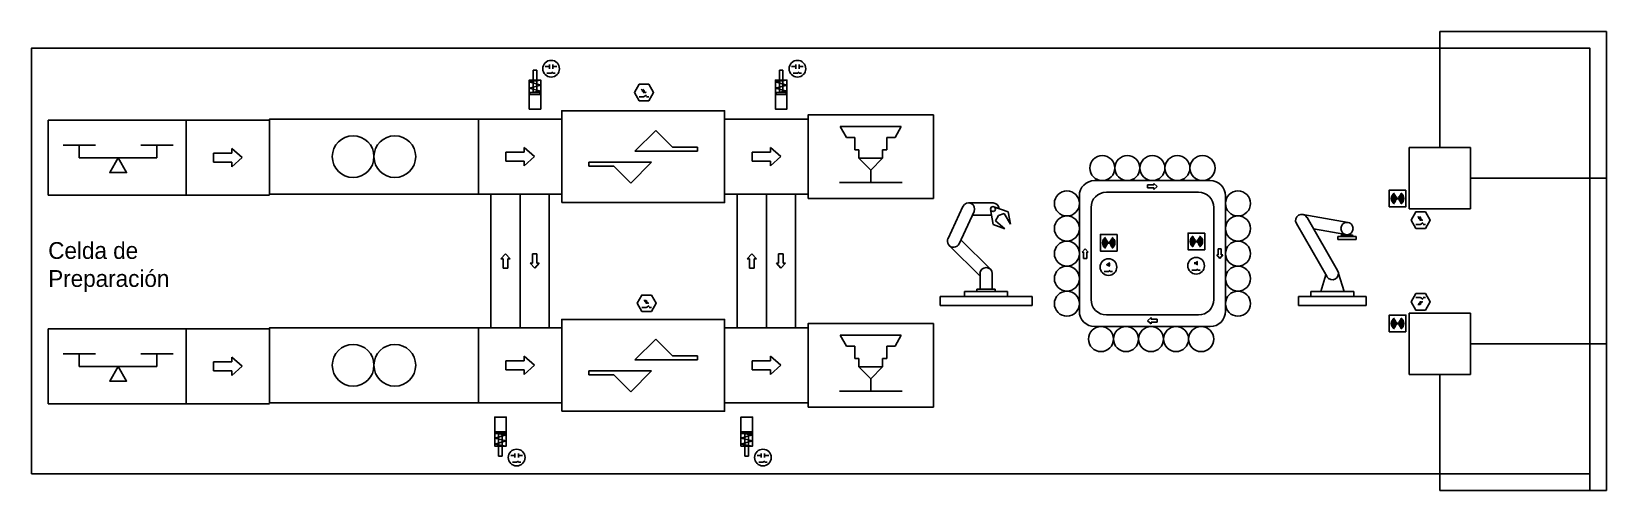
# Model space of a CAD drawing. Header units: millimetres. Extents: x 8724 to 27589, y -38 to 5462.
import ezdxf

# ---------------------------------------------------------------- set-up
doc = ezdxf.new("R2010")
doc.units = ezdxf.units.MM
doc.header["$LTSCALE"] = 0.4
for name, color, linetype in [('01 Contornos vistos 0.35', 150, 'Continuous'), ('Almacenaje', 80, 'Continuous'), ('Celdas', 200, 'Continuous'), ('Maquina', 82, 'Continuous'), ('Robots', 80, 'Continuous'), ('Sensores', 211, 'Continuous'), ('Texto2', 7, 'Continuous'), ('TrayectAGV', 140, 'Continuous')]:
    doc.layers.add(name, color=color, linetype=linetype)

msp = doc.modelspace()

# ---------------------------------------------------------------- linework, layer by layer
at = {"layer": '01 Contornos vistos 0.35', "color": 6}
for p, q in [((14878, 5041), (14928, 5041)), ((14898, 4962), (14948, 4962)), ((14928, 5016), (14928, 5066)), ((14948, 4962), (14970, 4974)), ((14968, 5016), (14968, 5066)), ((15018, 5041), (14968, 5041)), ((14970, 4962), (14998, 4962)), ((17828, 5041), (17878, 5041)), ((17848, 4962), (17898, 4962)), ((17878, 5016), (17878, 5066)), ((17898, 4962), (17920, 4974)), ((17918, 5016), (17918, 5066)), ((17968, 5041), (17918, 5041)), ((17920, 4962), (17948, 4962)), ((16034, 4756), (16048, 4751)), ((16054, 4756), (16068, 4751)), ((25336, 3226), (25350, 3221)), ((25356, 3226), (25370, 3221)), ((21574, 2585), (21624, 2585)), ((21624, 2585), (21645, 2597)), ((21645, 2585), (21674, 2585)), ((22624, 2601), (22674, 2601)), ((22674, 2601), (22696, 2614)), ((22696, 2601), (22724, 2601)), ((16065, 2232), (16079, 2226)), ((16085, 2232), (16099, 2226)), ((25336, 2197), (25350, 2202)), ((25356, 2197), (25370, 2202)), ((14465, 382), (14515, 382)), ((14515, 357), (14515, 407)), ((14555, 357), (14555, 407)), ((14605, 382), (14555, 382)), ((17415, 382), (17465, 382)), ((17465, 357), (17465, 407)), ((17505, 357), (17505, 407)), ((17555, 382), (17505, 382)), ((14485, 303), (14535, 303)), ((14535, 303), (14557, 315)), ((14557, 303), (14585, 303)), ((17435, 303), (17485, 303)), ((17485, 303), (17507, 315)), ((17507, 303), (17535, 303))]:
    msp.add_line(p, q, dxfattribs=at)
at = {"layer": '01 Contornos vistos 0.35', "color": 2}
for p, q in [((16201, 4277), (15951, 4027)), ((16201, 4277), (16403, 4075)), ((18484, 4193), (18409, 4323)), ((18409, 4323), (19142, 4323)), ((18584, 4193), (18484, 4193)), ((18584, 4043), (18584, 4193)), ((18967, 4043), (18967, 4193)), ((18967, 4193), (19067, 4193)), ((19067, 4193), (19142, 4323)), ((15951, 4027), (16451, 4027)), ((16701, 4077), (16403, 4075)), ((16451, 4027), (16701, 4027)), ((16701, 4027), (16701, 4077)), ((18634, 4043), (18584, 4043)), ((18634, 3943), (18634, 4043)), ((18917, 3943), (18917, 4043)), ((18917, 4043), (18967, 4043)), ((15651, 3896), (15401, 3896)), ((15401, 3896), (15401, 3846)), ((15401, 3846), (15698, 3849)), ((16151, 3896), (15651, 3896)), ((15901, 3646), (15698, 3849)), ((15901, 3646), (16151, 3896)), ((18776, 3801), (18634, 3943)), ((18634, 3943), (18917, 3943)), ((18776, 3801), (18917, 3943)), ((18776, 3651), (18776, 3801)), ((18401, 3651), (19151, 3651)), ((16201, 1777), (15951, 1527)), ((16201, 1777), (16403, 1575)), ((18484, 1693), (18409, 1823)), ((18409, 1823), (19142, 1823)), ((19067, 1693), (19142, 1823)), ((15951, 1527), (16451, 1527)), ((16701, 1577), (16403, 1575)), ((16451, 1527), (16701, 1527)), ((16701, 1527), (16701, 1577)), ((18584, 1693), (18484, 1693)), ((18584, 1543), (18584, 1693)), ((18634, 1543), (18584, 1543)), ((18634, 1443), (18634, 1543)), ((18917, 1443), (18917, 1543)), ((18917, 1543), (18967, 1543)), ((18967, 1543), (18967, 1693)), ((18967, 1693), (19067, 1693)), ((15651, 1396), (15401, 1396)), ((15401, 1396), (15401, 1346)), ((15401, 1346), (15698, 1349)), ((16151, 1396), (15651, 1396)), ((15901, 1146), (15698, 1349)), ((15901, 1146), (16151, 1396)), ((18776, 1301), (18634, 1443)), ((18634, 1443), (18917, 1443)), ((18776, 1301), (18917, 1443)), ((18401, 1151), (19151, 1151)), ((18776, 1151), (18776, 1301))]:
    msp.add_line(p, q, dxfattribs=at)
at = {"layer": '01 Contornos vistos 0.35'}
for p, q in [((27389, -38), (27389, 162)), ((27589, -38), (27389, -38))]:
    msp.add_line(p, q, dxfattribs=at)
at = {"layer": '01 Contornos vistos 0.35', "color": 212}
msp.add_lwpolyline([(27389, 162), (8724, 162), (8724, 5262), (27389, 5262)], close=True, dxfattribs=at)
at = {"layer": '01 Contornos vistos 0.35', "color": 2}
for points in [[(11576, 3512), (14076, 3512), (14076, 4412), (11576, 4412)], [(15076, 3412), (17026, 3412), (17026, 4512), (15076, 4512)], [(18026, 3462), (19526, 3462), (19526, 4462), (18026, 4462)], [(11576, 1012), (14076, 1012), (14076, 1912), (11576, 1912)], [(15076, 912), (17026, 912), (17026, 2012), (15076, 2012)], [(18026, 962), (19526, 962), (19526, 1962), (18026, 1962)]]:
    msp.add_lwpolyline(points, close=True, dxfattribs=at)
at = {"layer": '01 Contornos vistos 0.35', "color": 6}
for points in [[(25187, 3561), (24987, 3561), (24987, 3361), (25187, 3361)], [(21727, 3030), (21527, 3030), (21527, 2830), (21727, 2830)], [(22777, 3046), (22577, 3046), (22577, 2846), (22777, 2846)], [(25187, 1863), (24987, 1863), (24987, 2063), (25187, 2063)]]:
    msp.add_lwpolyline(points, close=True, dxfattribs=at)
for centre, radius in [((14948, 5016), 100), ((17898, 5016), 100), ((25087, 3461), 5), ((21627, 2930), 5), ((22677, 2946), 5), ((21624, 2639), 100), ((22674, 2655), 100), ((25087, 1963), 5), ((14535, 357), 100), ((17485, 357), 100)]:
    msp.add_circle(centre, radius, dxfattribs=at)
at = {"layer": '01 Contornos vistos 0.35', "color": 2}
for centre in [(12576, 3962), (13076, 3962), (12576, 1462), (13076, 1462)]:
    msp.add_circle(centre, 250, dxfattribs=at)
at = {"layer": '01 Contornos vistos 0.35', "color": 85, "true_color": 0x58ba48}
for centre in [(21550, 3825), (21850, 3825), (22150, 3825), (22450, 3825), (22750, 3825), (21126, 3401), (23175, 3401), (21126, 3101), (23175, 3101), (21126, 2801), (23175, 2801), (21126, 2501), (23175, 2501), (21126, 2201), (23175, 2201), (21534, 1776), (21834, 1776), (22134, 1776), (22434, 1776), (22734, 1776)]:
    msp.add_circle(centre, 150, dxfattribs=at)
at = {"layer": '01 Contornos vistos 0.35', "color": 6}
for centre, radius, start, end in [((25087, 3461), 75, 120, 240), ((25087, 3461), 65, 120, 240), ((25087, 3461), 55, 120, 240), ((25087, 3461), 45, 120, 240), ((25087, 3461), 35, 120, 240), ((25087, 3461), 25, 120, 240), ((25087, 3461), 15, 120, 240), ((25087, 3461), 15, 300, 60), ((25087, 3461), 25, 300, 60), ((25087, 3461), 35, 300, 60), ((25087, 3461), 45, 300, 60), ((25087, 3461), 55, 300, 60), ((25087, 3461), 65, 300, 60), ((25087, 3461), 75, 300, 60), ((21627, 2930), 75, 120, 240), ((21627, 2930), 65, 120, 240), ((21627, 2930), 55, 120, 240), ((21627, 2930), 45, 120, 240), ((21627, 2930), 35, 120, 240), ((21627, 2930), 25, 120, 240), ((21627, 2930), 15, 120, 240), ((21627, 2930), 15, 300, 60), ((21627, 2930), 25, 300, 60), ((21627, 2930), 35, 300, 60), ((21627, 2930), 45, 300, 60), ((21627, 2930), 55, 300, 60), ((21627, 2930), 65, 300, 60), ((21627, 2930), 75, 300, 60), ((22677, 2946), 75, 120, 240), ((22677, 2946), 65, 120, 240), ((22677, 2946), 55, 120, 240), ((22677, 2946), 45, 120, 240), ((22677, 2946), 35, 120, 240), ((22677, 2946), 25, 120, 240), ((22677, 2946), 15, 120, 240), ((22677, 2946), 15, 300, 60), ((22677, 2946), 25, 300, 60), ((22677, 2946), 35, 300, 60), ((22677, 2946), 45, 300, 60), ((22677, 2946), 55, 300, 60), ((22677, 2946), 65, 300, 60), ((22677, 2946), 75, 300, 60), ((21588, 2669), 20.8, 330, 30), ((21588, 2669), 34.7, 330, 30), ((21588, 2669), 48.6, 330, 30), ((22639, 2686), 20.8, 330, 30), ((22639, 2686), 34.7, 330, 30), ((22639, 2686), 48.6, 330, 30), ((25087, 1963), 75, 120, 240), ((25087, 1963), 65, 120, 240), ((25087, 1963), 55, 120, 240), ((25087, 1963), 45, 120, 240), ((25087, 1963), 35, 120, 240), ((25087, 1963), 25, 120, 240), ((25087, 1963), 15, 120, 240), ((25087, 1963), 15, 300, 60), ((25087, 1963), 25, 300, 60), ((25087, 1963), 35, 300, 60), ((25087, 1963), 45, 300, 60), ((25087, 1963), 55, 300, 60), ((25087, 1963), 65, 300, 60), ((25087, 1963), 75, 300, 60)]:
    msp.add_arc(centre, radius, start, end, dxfattribs=at)
at = {"layer": 'Almacenaje'}
for p, q in [((8924, 4400), (8924, 3500)), ((10576, 4400), (8924, 4400)), ((10576, 3500), (10576, 4400)), ((25227, 4071), (25227, 3336)), ((25962, 4071), (25227, 4071)), ((25962, 3336), (25962, 4071)), ((8924, 3500), (10576, 3500)), ((25227, 3336), (25962, 3336)), ((25227, 1353), (25227, 2088)), ((25227, 2088), (25962, 2088)), ((25962, 2088), (25962, 1353)), ((8924, 1900), (8924, 1000)), ((10576, 1900), (8924, 1900)), ((10576, 1000), (10576, 1900)), ((25962, 1353), (25227, 1353)), ((8924, 1000), (10576, 1000))]:
    msp.add_line(p, q, dxfattribs=at)
at = {"layer": 'Maquina'}
for p, q in [((11576, 4400), (10576, 4400)), ((10576, 4400), (10576, 3500)), ((15076, 4412), (14076, 4412)), ((18026, 4412), (17026, 4412)), ((22842, 3675), (21459, 3675)), ((11576, 3500), (10576, 3500)), ((15076, 3512), (14076, 3512)), ((14226, 3512), (14226, 1912)), ((14576, 3512), (14576, 1912)), ((14926, 3512), (14926, 1912)), ((18026, 3512), (17026, 3512)), ((17176, 3512), (17176, 1912)), ((17526, 3512), (17526, 1912)), ((17876, 3512), (17876, 1912)), ((21276, 3492), (21276, 2110)), ((22702, 3535), (21599, 3535)), ((23025, 3492), (23025, 2110)), ((21416, 2250), (21416, 3352)), ((22885, 2250), (22885, 3352)), ((11576, 1900), (10576, 1900)), ((10576, 1900), (10576, 1000)), ((10576, 1900), (10576, 1000)), ((15076, 1912), (14076, 1912)), ((18026, 1912), (17026, 1912)), ((22842, 1926), (21459, 1926)), ((22702, 2066), (21599, 2066)), ((11576, 1000), (10576, 1000)), ((15076, 1012), (14076, 1012)), ((18026, 1012), (17026, 1012))]:
    msp.add_line(p, q, dxfattribs=at)
for centre, start, end in [((21459, 3492), 90, 180), ((22842, 3492), 0, 90), ((21599, 3352), 90, 180), ((22702, 3352), 0, 90), ((21459, 2110), 180, 270), ((21599, 2250), 180, 270), ((22702, 2250), 270, 0), ((22842, 2110), 270, 0)]:
    msp.add_arc(centre, 184, start, end, dxfattribs=at)
at = {"layer": 'Robots'}
for p, q in [((19947, 3407), (20241, 3407)), ((19881, 3365), (19702, 2981)), ((20014, 3303), (19835, 2919)), ((19994, 3260), (20224, 3260)), ((20212, 3329), (20244, 3148)), ((20251, 3361), (20424, 3299)), ((20270, 3192), (20307, 3256)), ((20376, 3281), (20307, 3256)), ((20449, 3154), (20376, 3281)), ((20424, 3299), (20449, 3154)), ((24494, 3172), (23951, 3269)), ((24002, 3233), (24369, 2597)), ((20244, 3148), (20382, 3098)), ((20382, 3098), (20270, 3192)), ((23875, 3160), (24242, 2523)), ((24468, 3028), (24081, 3097)), ((24481, 3026), (24429, 3026)), ((24481, 3026), (24532, 3026)), ((19717, 2898), (20085, 2530)), ((19835, 2919), (19835, 2919)), ((19857, 2966), (20210, 2613)), ((24407, 3004), (24371, 3004)), ((24371, 3004), (24371, 2968)), ((24371, 2968), (24591, 2968)), ((24407, 3004), (24554, 3004)), ((24591, 3004), (24554, 3004)), ((24591, 2968), (24591, 3004)), ((20085, 2560), (20085, 2376)), ((20210, 2613), (20210, 2613)), ((20210, 2613), (20210, 2613)), ((20210, 2613), (20210, 2613)), ((20232, 2560), (20232, 2376)), ((24228, 2547), (24167, 2347)), ((24357, 2613), (24357, 2613)), ((24357, 2613), (24357, 2613)), ((24357, 2613), (24357, 2613)), ((24379, 2560), (24447, 2347)), ((19901, 2288), (19607, 2288)), ((19607, 2288), (19607, 2178)), ((20048, 2347), (19901, 2347)), ((19901, 2347), (19901, 2288)), ((19901, 2288), (20415, 2288)), ((20048, 2376), (20268, 2376)), ((20048, 2376), (20048, 2347)), ((20048, 2347), (20268, 2347)), ((20268, 2347), (20268, 2376)), ((20415, 2347), (20268, 2347)), ((20415, 2288), (20415, 2347)), ((20709, 2288), (20415, 2288)), ((20709, 2178), (20709, 2288)), ((24048, 2288), (23901, 2288)), ((23901, 2288), (23901, 2178)), ((24195, 2347), (24048, 2347)), ((24048, 2347), (24048, 2288)), ((24048, 2288), (24562, 2288)), ((24195, 2347), (24415, 2347)), ((24562, 2347), (24415, 2347)), ((24562, 2288), (24562, 2347)), ((24709, 2288), (24562, 2288)), ((24709, 2288), (24709, 2178)), ((19607, 2178), (20709, 2178)), ((23901, 2178), (24709, 2178))]:
    msp.add_line(p, q, dxfattribs=at)
for centre, radius in [((20241, 3334), 29.4), ((24481, 3100), 73.5)]:
    msp.add_circle(centre, radius, dxfattribs=at)
for centre, radius, start, end in [((19947, 3334), 73.5, 335, 155), ((20241, 3334), 73.5, 3.5784, 90), ((23938, 3197), 73.5, 29.9651, 209.9651), ((24429, 3004), 22, 90, 180), ((24532, 3004), 22, 0, 90), ((19768, 2950), 73.5, 155, 335), ((20158, 2560), 73.5, 0, 180), ((24305, 2560), 73.5, 209.9651, 29.9651)]:
    msp.add_arc(centre, radius, start, end, dxfattribs=at)
at = {"layer": 'Sensores'}
for p, q in [((14732, 4999), (14732, 4729)), ((14775, 4999), (14732, 4999)), ((14775, 4999), (14775, 4729)), ((17682, 4999), (17682, 4729)), ((17725, 4999), (17682, 4999)), ((17725, 4999), (17725, 4729)), ((14823, 4879), (14685, 4857)), ((14685, 4857), (14823, 4819)), ((14823, 4819), (14685, 4784)), ((14685, 4784), (14823, 4746)), ((14823, 4746), (14693, 4729)), ((14814, 4729), (14693, 4729)), ((17773, 4879), (17635, 4857)), ((17635, 4857), (17773, 4819)), ((17773, 4819), (17635, 4784)), ((17635, 4784), (17773, 4746)), ((17773, 4746), (17643, 4729)), ((17764, 4729), (17643, 4729)), ((9103, 4101), (9490, 4101)), ((9296, 3946), (9296, 4101)), ((10420, 4101), (10033, 4101)), ((10226, 3946), (10226, 4101)), ((9761, 3946), (9296, 3946)), ((9761, 3946), (10226, 3946)), ((9103, 1601), (9490, 1601)), ((9296, 1446), (9296, 1601)), ((10420, 1601), (10033, 1601)), ((10226, 1446), (10226, 1601)), ((9761, 1446), (9296, 1446)), ((9761, 1446), (10226, 1446)), ((14272, 589), (14410, 628)), ((14410, 555), (14272, 589)), ((14402, 644), (14280, 644)), ((14410, 628), (14280, 644)), ((14319, 375), (14319, 644)), ((14363, 375), (14363, 644)), ((17222, 589), (17360, 628)), ((17360, 555), (17222, 589)), ((17352, 644), (17230, 644)), ((17360, 628), (17230, 644)), ((17269, 375), (17269, 644)), ((17313, 375), (17313, 644)), ((14272, 516), (14410, 555)), ((14410, 494), (14272, 516)), ((17222, 516), (17360, 555)), ((17360, 494), (17222, 516)), ((14363, 375), (14319, 375)), ((17313, 375), (17269, 375))]:
    msp.add_line(p, q, dxfattribs=at)
at = {"layer": 'Sensores', "color": 6}
for p, q in [((16027, 4772), (16048, 4751)), ((16034, 4756), (16055, 4735)), ((16047, 4772), (16068, 4751)), ((16054, 4756), (16075, 4735)), ((16004, 4678), (16055, 4678)), ((16055, 4678), (16092, 4700)), ((16092, 4678), (16118, 4678)), ((25329, 3243), (25350, 3221)), ((25336, 3226), (25357, 3205)), ((25349, 3243), (25370, 3221)), ((25356, 3226), (25377, 3205)), ((25307, 3149), (25358, 3149)), ((25358, 3149), (25394, 3170)), ((25394, 3149), (25420, 3149)), ((25307, 2275), (25358, 2275)), ((25358, 2275), (25394, 2253)), ((25394, 2275), (25420, 2275)), ((16035, 2154), (16086, 2154)), ((16058, 2248), (16079, 2226)), ((16065, 2232), (16086, 2210)), ((16078, 2248), (16099, 2226)), ((16085, 2232), (16106, 2210)), ((16086, 2154), (16123, 2175)), ((16123, 2154), (16149, 2154)), ((25329, 2181), (25350, 2202)), ((25336, 2197), (25357, 2218)), ((25349, 2181), (25370, 2202)), ((25356, 2197), (25377, 2218))]:
    msp.add_line(p, q, dxfattribs=at)
at = {"layer": 'Sensores'}
for points in [[(14823, 4879), (14823, 4531), (14685, 4531), (14685, 4879)], [(14685, 4879), (14685, 4879), (14823, 4879), (14823, 4879)], [(14814, 4729), (14814, 4707), (14693, 4707), (14693, 4729)], [(17773, 4879), (17773, 4531), (17635, 4531), (17635, 4879)], [(17635, 4879), (17635, 4879), (17773, 4879), (17773, 4879)], [(17764, 4729), (17764, 4707), (17643, 4707), (17643, 4729)], [(9761, 3946), (9661, 3772), (9862, 3772)], [(9761, 1446), (9661, 1272), (9862, 1272)], [(14410, 494), (14410, 842), (14272, 842), (14272, 494)], [(17360, 494), (17360, 842), (17222, 842), (17222, 494)], [(14402, 644), (14402, 666), (14280, 666), (14280, 644)], [(17352, 644), (17352, 666), (17230, 666), (17230, 644)], [(14272, 494), (14272, 494), (14410, 494), (14410, 494)], [(17222, 494), (17222, 494), (17360, 494), (17360, 494)]]:
    msp.add_lwpolyline(points, close=True, dxfattribs=at)
at = {"layer": 'Sensores', "color": 6}
for points in [[(16003, 4630), (16118, 4630), (16176, 4729), (16118, 4829), (16003, 4829), (15946, 4729)], [(16058, 4738), (16052, 4732), (16061, 4729)], [(16078, 4738), (16072, 4732), (16081, 4729)], [(25305, 3100), (25420, 3100), (25478, 3200), (25420, 3299), (25305, 3299), (25248, 3200)], [(25360, 3209), (25354, 3202), (25363, 3200)], [(25380, 3209), (25374, 3202), (25383, 3200)], [(16034, 2105), (16149, 2105), (16207, 2205), (16149, 2304), (16034, 2304), (15977, 2205)], [(25305, 2324), (25420, 2324), (25478, 2224), (25420, 2124), (25305, 2124), (25248, 2224)], [(16089, 2214), (16083, 2207), (16092, 2205)], [(16109, 2214), (16103, 2207), (16112, 2205)], [(25360, 2215), (25354, 2221), (25363, 2224)], [(25380, 2215), (25374, 2221), (25383, 2224)]]:
    msp.add_lwpolyline(points, close=True, dxfattribs=at)
at = {"layer": 'Texto2'}
for p, q in [((10904, 4005), (10904, 3895)), ((10904, 4005), (11124, 4005)), ((11124, 4005), (11124, 4060)), ((11248, 3950), (11124, 4060)), ((14404, 4017), (14404, 3907)), ((14404, 4017), (14624, 4017)), ((14624, 4017), (14624, 4072)), ((14748, 3962), (14624, 4072)), ((17354, 4017), (17354, 3907)), ((17354, 4017), (17574, 4017)), ((17574, 4017), (17574, 4072)), ((17698, 3962), (17574, 4072)), ((10904, 3895), (11124, 3895)), ((11124, 3840), (11248, 3950)), ((11124, 3895), (11124, 3840)), ((14404, 3907), (14624, 3907)), ((14624, 3851), (14748, 3962)), ((14624, 3907), (14624, 3851)), ((17354, 3907), (17574, 3907)), ((17574, 3851), (17698, 3962)), ((17574, 3907), (17574, 3851)), ((22093, 3624), (22093, 3587)), ((22093, 3624), (22167, 3624)), ((22093, 3587), (22167, 3587)), ((22167, 3624), (22167, 3642)), ((22208, 3605), (22167, 3642)), ((22167, 3569), (22208, 3605)), ((22167, 3587), (22167, 3569)), ((21344, 2858), (21308, 2817)), ((21381, 2817), (21344, 2858)), ((22975, 2858), (22938, 2858)), ((22938, 2858), (22938, 2784)), ((22975, 2858), (22975, 2784)), ((14401, 2798), (14346, 2736)), ((14373, 2736), (14346, 2736)), ((14373, 2626), (14373, 2736)), ((14456, 2736), (14401, 2798)), ((14428, 2626), (14428, 2736)), ((14428, 2736), (14456, 2736)), ((14723, 2687), (14696, 2687)), ((14696, 2687), (14751, 2626)), ((14778, 2798), (14723, 2798)), ((14723, 2798), (14723, 2687)), ((14751, 2626), (14806, 2687)), ((14778, 2798), (14778, 2687)), ((14778, 2687), (14806, 2687)), ((17351, 2798), (17296, 2736)), ((17323, 2736), (17296, 2736)), ((17323, 2626), (17323, 2736)), ((17406, 2736), (17351, 2798)), ((17378, 2626), (17378, 2736)), ((17378, 2736), (17406, 2736)), ((17673, 2687), (17646, 2687)), ((17646, 2687), (17701, 2626)), ((17728, 2798), (17673, 2798)), ((17673, 2798), (17673, 2687)), ((17701, 2626), (17756, 2687)), ((17728, 2798), (17728, 2687)), ((17728, 2687), (17756, 2687)), ((21326, 2817), (21308, 2817)), ((21326, 2743), (21326, 2817)), ((21326, 2743), (21363, 2743)), ((21363, 2743), (21363, 2817)), ((21363, 2817), (21381, 2817)), ((22938, 2784), (22920, 2784)), ((22920, 2784), (22957, 2743)), ((22957, 2743), (22993, 2784)), ((22975, 2784), (22993, 2784)), ((14373, 2626), (14428, 2626)), ((17323, 2626), (17378, 2626)), ((22134, 2033), (22093, 1996)), ((22093, 1996), (22134, 1959)), ((22134, 2014), (22134, 2033)), ((22208, 2014), (22134, 2014)), ((22208, 1977), (22134, 1977)), ((22134, 1977), (22134, 1959)), ((22208, 1977), (22208, 2014)), ((11124, 1505), (11124, 1560)), ((11248, 1450), (11124, 1560)), ((14404, 1517), (14404, 1407)), ((14404, 1517), (14624, 1517)), ((14624, 1517), (14624, 1572)), ((14748, 1462), (14624, 1572)), ((17354, 1517), (17354, 1407)), ((17354, 1517), (17574, 1517)), ((17574, 1517), (17574, 1572)), ((17698, 1462), (17574, 1572)), ((10904, 1505), (10904, 1395)), ((10904, 1505), (11124, 1505)), ((10904, 1395), (11124, 1395)), ((11124, 1340), (11248, 1450)), ((11124, 1395), (11124, 1340)), ((14404, 1407), (14624, 1407)), ((14624, 1351), (14748, 1462)), ((14624, 1407), (14624, 1351)), ((17354, 1407), (17574, 1407)), ((17574, 1351), (17698, 1462)), ((17574, 1407), (17574, 1351))]:
    msp.add_line(p, q, dxfattribs=at)
at = {"layer": 'TrayectAGV'}
for p, q in [((25594, 5462), (25594, 4071)), ((25594, 5462), (27589, 5462)), ((27589, 5462), (27589, -38)), ((25962, 3703), (27589, 3703)), ((25962, 1720), (27589, 1720)), ((25594, 1353), (25594, -38)), ((25594, -38), (27589, -38))]:
    msp.add_line(p, q, dxfattribs=at)

# ---------------------------------------------------------------- texts
at = {"layer": 'Celdas', "insert": (8924, 2938), "char_height": 201.25, "attachment_point": 1}
msp.add_mtext_dynamic_manual_height_columns('Celda de Preparación', width=2170, gutter_width=1006, heights=[0], dxfattribs=at)

doc.saveas('drawing.dxf')
